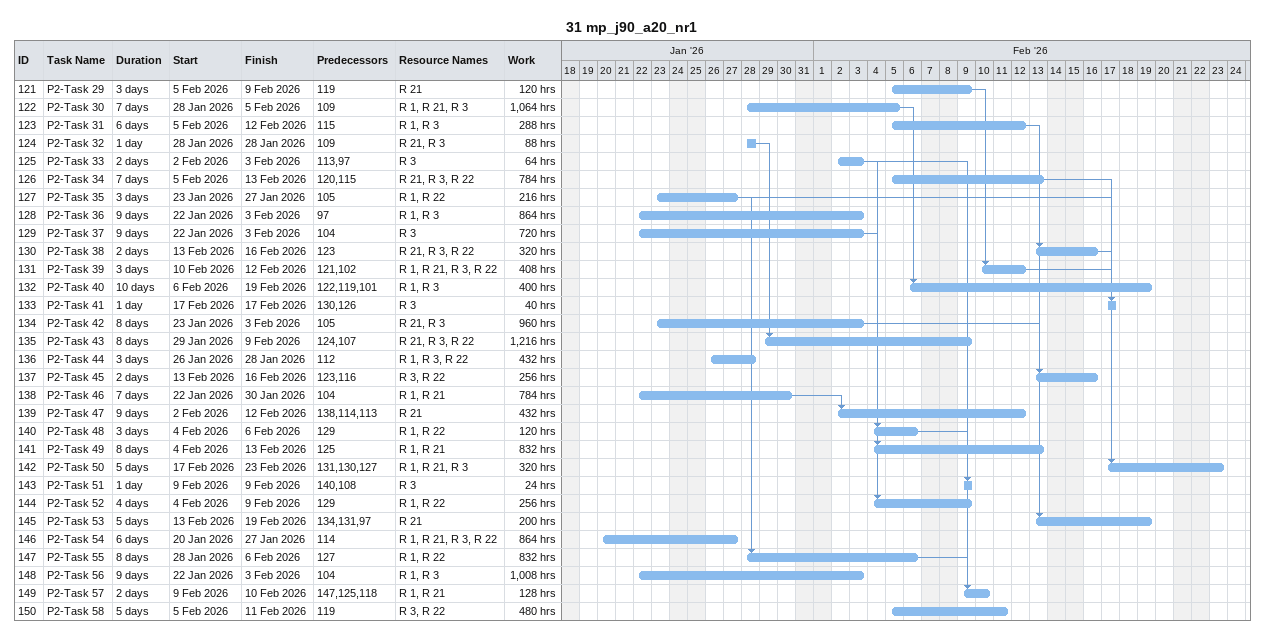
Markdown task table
31 mp_j90_a20_nr1

| ID | Task | Duration | Start | Finish | Predecessors | Resources | Work (h) |
|---|---|---|---|---|---|---|---|
| 121 | P2-Task 29 | 3d | 2026-02-05 | 2026-02-09 | 119 | R 21 | 120 |
| 122 | P2-Task 30 | 7d | 2026-01-28 | 2026-02-05 | 109 | R 1, R 21, R 3 | 1064 |
| 123 | P2-Task 31 | 6d | 2026-02-05 | 2026-02-12 | 115 | R 1, R 3 | 288 |
| 124 | P2-Task 32 | 1d | 2026-01-28 | 2026-01-28 | 109 | R 21, R 3 | 88 |
| 125 | P2-Task 33 | 2d | 2026-02-02 | 2026-02-03 | 113, 97 | R 3 | 64 |
| 126 | P2-Task 34 | 7d | 2026-02-05 | 2026-02-13 | 120, 115 | R 21, R 3, R 22 | 784 |
| 127 | P2-Task 35 | 3d | 2026-01-23 | 2026-01-27 | 105 | R 1, R 22 | 216 |
| 128 | P2-Task 36 | 9d | 2026-01-22 | 2026-02-03 | 97 | R 1, R 3 | 864 |
| 129 | P2-Task 37 | 9d | 2026-01-22 | 2026-02-03 | 104 | R 3 | 720 |
| 130 | P2-Task 38 | 2d | 2026-02-13 | 2026-02-16 | 123 | R 21, R 3, R 22 | 320 |
| 131 | P2-Task 39 | 3d | 2026-02-10 | 2026-02-12 | 121, 102 | R 1, R 21, R 3, R 22 | 408 |
| 132 | P2-Task 40 | 10d | 2026-02-06 | 2026-02-19 | 122, 119, 101 | R 1, R 3 | 400 |
| 133 | P2-Task 41 | 1d | 2026-02-17 | 2026-02-17 | 130, 126 | R 3 | 40 |
| 134 | P2-Task 42 | 8d | 2026-01-23 | 2026-02-03 | 105 | R 21, R 3 | 960 |
| 135 | P2-Task 43 | 8d | 2026-01-29 | 2026-02-09 | 124, 107 | R 21, R 3, R 22 | 1216 |
| 136 | P2-Task 44 | 3d | 2026-01-26 | 2026-01-28 | 112 | R 1, R 3, R 22 | 432 |
| 137 | P2-Task 45 | 2d | 2026-02-13 | 2026-02-16 | 123, 116 | R 3, R 22 | 256 |
| 138 | P2-Task 46 | 7d | 2026-01-22 | 2026-01-30 | 104 | R 1, R 21 | 784 |
| 139 | P2-Task 47 | 9d | 2026-02-02 | 2026-02-12 | 138, 114, 113 | R 21 | 432 |
| 140 | P2-Task 48 | 3d | 2026-02-04 | 2026-02-06 | 129 | R 1, R 22 | 120 |
| 141 | P2-Task 49 | 8d | 2026-02-04 | 2026-02-13 | 125 | R 1, R 21 | 832 |
| 142 | P2-Task 50 | 5d | 2026-02-17 | 2026-02-23 | 131, 130, 127 | R 1, R 21, R 3 | 320 |
| 143 | P2-Task 51 | 1d | 2026-02-09 | 2026-02-09 | 140, 108 | R 3 | 24 |
| 144 | P2-Task 52 | 4d | 2026-02-04 | 2026-02-09 | 129 | R 1, R 22 | 256 |
| 145 | P2-Task 53 | 5d | 2026-02-13 | 2026-02-19 | 134, 131, 97 | R 21 | 200 |
| 146 | P2-Task 54 | 6d | 2026-01-20 | 2026-01-27 | 114 | R 1, R 21, R 3, R 22 | 864 |
| 147 | P2-Task 55 | 8d | 2026-01-28 | 2026-02-06 | 127 | R 1, R 22 | 832 |
| 148 | P2-Task 56 | 9d | 2026-01-22 | 2026-02-03 | 104 | R 1, R 3 | 1008 |
| 149 | P2-Task 57 | 2d | 2026-02-09 | 2026-02-10 | 147, 125, 118 | R 1, R 21 | 128 |
| 150 | P2-Task 58 | 5d | 2026-02-05 | 2026-02-11 | 119 | R 3, R 22 | 480 |
